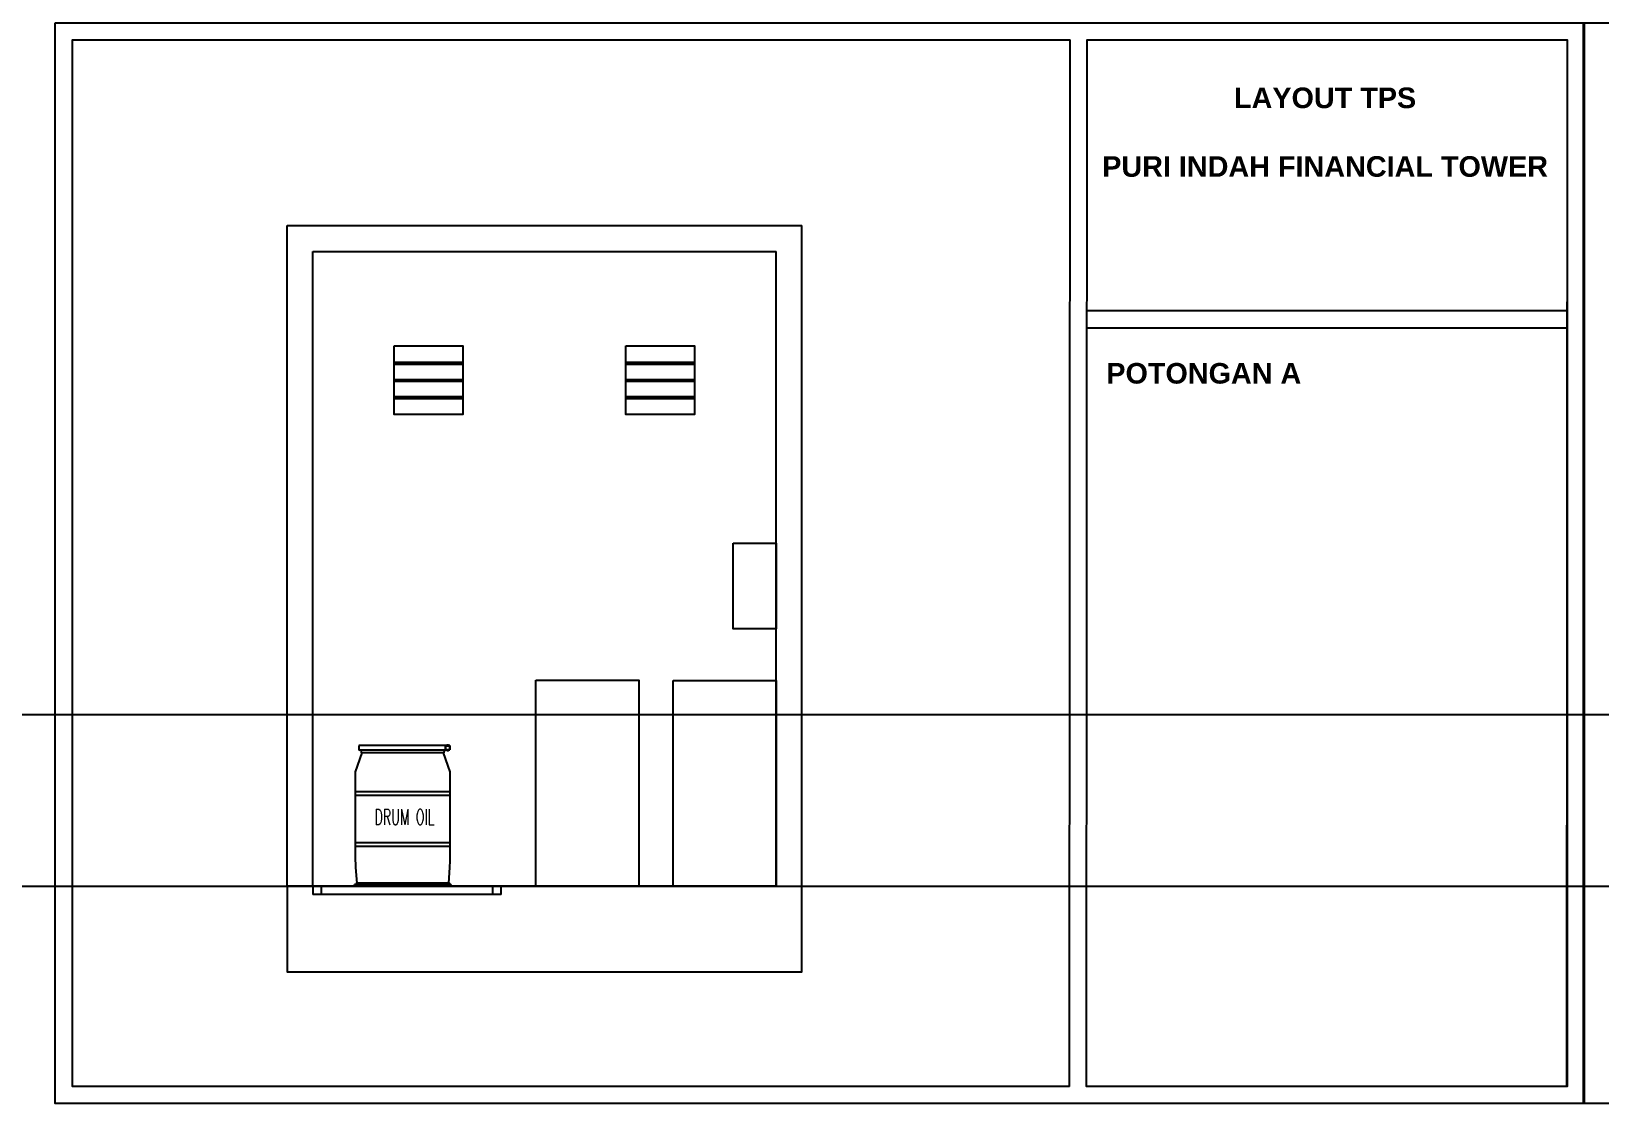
# Model space of a CAD drawing. Header units: millimetres. Extents: x -152054 to 94068, y -14280 to 90567.
# Drawn here: x 10998 to 20138, y 11151 to 17401 of the extents above; entities that cross this region are included whole.
import ezdxf

# ---------------------------------------------------------------- set-up
doc = ezdxf.new("R2010")
doc.units = ezdxf.units.MM
doc.layers.add('C NOTASI', color=3, linetype='Continuous', lineweight=5)
doc.layers.add('inst ME', color=7, linetype='Continuous', lineweight=13)
doc.layers.add('Edges', color=7, linetype='Continuous')
doc.styles.add('300', font='rs.shx', dxfattribs={"width": 0.6, "height": 100})
doc.styles.get("Standard").update_dxf_attribs({"font": 'arial.ttf'})

# ---------------------------------------------------------------- blocks, each defined once
blk = doc.blocks.new('plastic water drum fr')
at = {"layer": 'Edges'}
for p, q in [((-11.76, 17.52), (-11.77, 17.52)), ((-11.77, 17.52), (-11.77, 17.51)), ((-11.77, 17.52), (-11.69, 17.52)), ((-11.77, 17.51), (-11.77, 17.5)), ((-11.77, 17.51), (-11.69, 17.51)), ((-11.77, 17.5), (-11.77, 16.49)), ((-11.77, 17.5), (-11.69, 17.5)), ((-11.77, 16.49), (-11.77, 16.49)), ((-11.77, 16.48), (-11.77, 16.49)), ((-11.69, 16.49), (-11.77, 16.49)), ((-11.69, 16.49), (-11.77, 16.49)), ((-11.76, 16.48), (-11.77, 16.48)), ((-11.69, 16.48), (-11.77, 16.48)), ((-11.75, 17.53), (-11.76, 17.53)), ((-11.76, 17.53), (-11.76, 17.52)), ((-11.76, 17.53), (-11.68, 17.53)), ((-11.76, 17.52), (-11.69, 17.52)), ((-11.76, 16.47), (-11.76, 16.48)), ((-11.69, 16.48), (-11.76, 16.48)), ((-11.75, 16.47), (-11.76, 16.47)), ((-11.68, 16.47), (-11.76, 16.47)), ((-11.75, 17.53), (-11.75, 17.53)), ((-11.75, 17.53), (-11.75, 17.53)), ((-11.75, 17.53), (-11.74, 17.53)), ((-11.75, 16.47), (-11.75, 16.47)), ((-11.75, 16.47), (-11.75, 16.47)), ((-11.75, 16.47), (-11.74, 16.47)), ((-11.72, 17.53), (-11.74, 17.53)), ((-11.74, 17.53), (-11.74, 17.53)), ((-11.74, 16.47), (-11.72, 16.47)), ((-11.72, 17.53), (-11.72, 17.53)), ((-11.72, 17.53), (-11.71, 17.53)), ((-11.72, 16.47), (-11.72, 16.47)), ((-11.68, 16.47), (-11.72, 16.47)), ((-11.71, 17.53), (-11.7, 17.53)), ((-11.7, 17.53), (-11.68, 17.53)), ((-11.68, 17.53), (-11.69, 17.52)), ((-11.69, 17.52), (-11.69, 17.51)), ((-11.69, 17.52), (-11.69, 17.52)), ((-11.69, 17.52), (-10.71, 17.52)), ((-11.69, 17.52), (-10.71, 17.52)), ((-11.69, 17.51), (-11.69, 17.5)), ((-11.69, 17.51), (-10.71, 17.51)), ((-11.69, 17.5), (-11.69, 16.49)), ((-10.71, 17.5), (-11.69, 17.5)), ((-11.69, 16.49), (-11.69, 16.49)), ((-11.69, 16.48), (-11.69, 16.49)), ((-10.71, 16.49), (-11.69, 16.49)), ((-10.71, 16.49), (-11.69, 16.49)), ((-11.69, 16.48), (-11.69, 16.48)), ((-11.68, 16.47), (-11.69, 16.48)), ((-10.71, 16.48), (-11.69, 16.48)), ((-10.71, 16.48), (-11.69, 16.48)), ((-11.68, 17.53), (-11.68, 17.53)), ((-11.68, 17.53), (-11.67, 17.53)), ((-11.68, 17.53), (-10.71, 17.53)), ((-11.68, 16.47), (-11.68, 16.47)), ((-11.67, 16.47), (-11.68, 16.47)), ((-10.71, 16.47), (-11.68, 16.47)), ((-11.67, 17.53), (-11.67, 17.53)), ((-11.67, 17.53), (-11.67, 17.53)), ((-11.67, 17.53), (-11.67, 17.53)), ((-11.67, 17.53), (-11.67, 17.53)), ((-11.65, 17.53), (-11.67, 17.53)), ((-11.67, 16.47), (-11.67, 16.47)), ((-11.67, 16.47), (-11.67, 16.47)), ((-11.67, 16.47), (-11.67, 16.47)), ((-11.67, 16.47), (-11.53, 16.47)), ((-11.65, 17.53), (-11.54, 17.53)), ((-11.54, 17.55), (-11.53, 17.56)), ((-11.54, 17.53), (-11.54, 17.55)), ((-11.51, 17.53), (-11.54, 17.53)), ((-11.53, 17.6), (-11.52, 17.61)), ((-11.53, 17.59), (-11.53, 17.6)), ((-11.53, 17.58), (-11.53, 17.59)), ((-11.53, 17.56), (-11.53, 17.58)), ((-11.53, 16.45), (-11.53, 16.47)), ((-11.51, 16.47), (-11.53, 16.47)), ((-11.53, 16.43), (-11.53, 16.45)), ((-11.53, 16.42), (-11.53, 16.43)), ((-11.52, 16.4), (-11.53, 16.42)), ((-11.52, 17.63), (-11.51, 17.64)), ((-11.52, 17.61), (-11.52, 17.63)), ((-11.52, 16.39), (-11.52, 16.4)), ((-11.52, 16.39), (-11.51, 16.36)), ((-11.51, 17.65), (-11.5, 17.66)), ((-11.51, 17.64), (-11.51, 17.65)), ((-11.51, 17.53), (-11.51, 17.53)), ((-11.51, 17.53), (-11.41, 17.53)), ((-11.51, 16.47), (-11.41, 16.47)), ((-11.51, 16.47), (-11.51, 16.47)), ((-11.51, 16.35), (-11.51, 16.36)), ((-11.5, 16.34), (-11.51, 16.35)), ((-11.5, 17.66), (-11.48, 17.68)), ((-11.49, 16.33), (-11.5, 16.34)), ((-11.49, 16.32), (-11.49, 16.33)), ((-11.49, 16.32), (-11.46, 16.31)), ((-11.47, 17.68), (-11.48, 17.68)), ((-11.47, 17.68), (-11.44, 17.68)), ((-11.46, 16.31), (-11.46, 16.3)), ((-11.46, 16.3), (-11.43, 16.3)), ((-11.44, 17.68), (-11.07, 17.68)), ((-11.08, 16.3), (-11.43, 16.3)), ((-11.41, 17.57), (-11.41, 17.58)), ((-11.41, 17.58), (-11.41, 17.58)), ((-11.41, 17.56), (-11.41, 17.57)), ((-11.41, 17.55), (-11.41, 17.56)), ((-11.41, 17.55), (-11.41, 17.55)), ((-11.4, 17.55), (-11.41, 17.55)), ((-11.41, 17.55), (-11.41, 17.55)), ((-11.41, 17.55), (-11.4, 17.55)), ((-11.41, 17.54), (-11.41, 17.55)), ((-11.41, 17.55), (-11.41, 17.55)), ((-11.41, 17.53), (-11.41, 17.54)), ((-11.41, 17.54), (-11.41, 17.54)), ((-11.17, 17.54), (-11.41, 17.54)), ((-11.41, 17.53), (-11.36, 17.53)), ((-11.41, 16.46), (-11.41, 16.47)), ((-11.38, 16.47), (-11.41, 16.47)), ((-11.41, 16.46), (-11.41, 16.46)), ((-11.41, 16.45), (-11.41, 16.46)), ((-11.17, 16.46), (-11.41, 16.46)), ((-11.4, 16.45), (-11.41, 16.45)), ((-11.41, 16.44), (-11.41, 16.45)), ((-11.41, 16.45), (-11.41, 16.45)), ((-11.13, 16.44), (-11.41, 16.44)), ((-11.41, 16.43), (-11.41, 16.44)), ((-11.4, 16.42), (-11.41, 16.43)), ((-11.4, 17.55), (-11.4, 17.55)), ((-11.4, 17.55), (-11.22, 17.55)), ((-11.39, 16.45), (-11.4, 16.45)), ((-11.4, 16.42), (-11.4, 16.42)), ((-11.4, 16.42), (-11.4, 16.42)), ((-11.4, 16.42), (-11.4, 16.42)), ((-11.4, 16.41), (-11.4, 16.42)), ((-11.38, 16.44), (-11.39, 16.45)), ((-11.38, 16.47), (-11.36, 16.47)), ((-11.38, 16.47), (-11.38, 16.47)), ((-11.36, 16.44), (-11.38, 16.44)), ((-11.33, 17.53), (-11.36, 17.53)), ((-11.33, 16.47), (-11.36, 16.47)), ((-11.35, 16.44), (-11.36, 16.44)), ((-11.34, 16.44), (-11.35, 16.44)), ((-11.33, 16.44), (-11.34, 16.44)), ((-11.33, 17.53), (-11.33, 17.53)), ((-11.33, 17.53), (-11.17, 17.53)), ((-11.33, 16.47), (-11.31, 16.47)), ((-11.33, 16.47), (-11.33, 16.47)), ((-11.32, 16.44), (-11.33, 16.44)), ((-11.31, 16.44), (-11.32, 16.44)), ((-11.31, 16.47), (-11.31, 16.47)), ((-11.31, 16.47), (-11.25, 16.47)), ((-11.31, 16.44), (-11.3, 16.44)), ((-11.31, 16.44), (-11.31, 16.44)), ((-11.3, 16.44), (-11.3, 16.44)), ((-11.3, 16.44), (-11.3, 16.44)), ((-11.3, 16.44), (-11.29, 16.44)), ((-11.3, 16.44), (-11.3, 16.44)), ((-11.29, 16.44), (-11.27, 16.44)), ((-11.27, 16.44), (-11.26, 16.44)), ((-11.26, 16.44), (-11.25, 16.44)), ((-11.25, 16.47), (-11.24, 16.47)), ((-11.25, 16.44), (-11.24, 16.44)), ((-11.24, 16.47), (-11.23, 16.47)), ((-11.24, 16.47), (-11.24, 16.47)), ((-11.24, 16.44), (-11.23, 16.45)), ((-11.23, 16.47), (-11.19, 16.47)), ((-11.23, 16.45), (-11.22, 16.45)), ((-11.22, 17.55), (-11.21, 17.55)), ((-11.22, 17.55), (-11.22, 17.55)), ((-11.22, 17.55), (-11.12, 17.55)), ((-11.22, 16.45), (-11.21, 16.45)), ((-11.21, 17.55), (-11.2, 17.54)), ((-11.21, 16.45), (-11.2, 16.45)), ((-11.2, 17.54), (-11.19, 17.54)), ((-11.2, 16.45), (-11.19, 16.46)), ((-11.19, 17.54), (-11.17, 17.54)), ((-11.19, 16.47), (-11.17, 16.47)), ((-11.19, 16.46), (-11.17, 16.46)), ((-11.17, 17.53), (-11.17, 17.54)), ((-11.16, 17.53), (-11.17, 17.53)), ((-11.17, 16.47), (-11.17, 16.46)), ((-11.14, 16.47), (-11.17, 16.47)), ((-11.14, 17.53), (-11.16, 17.53)), ((-11.14, 17.53), (-11.13, 17.53)), ((-11.13, 16.47), (-11.14, 16.47)), ((-11.12, 17.53), (-11.13, 17.53)), ((-11.13, 16.47), (-11.12, 16.47)), ((-11.12, 16.45), (-11.13, 16.44)), ((-11.11, 16.44), (-11.13, 16.44)), ((-11.12, 17.55), (-11.12, 17.55)), ((-11.12, 17.55), (-11.12, 17.54)), ((-11.12, 17.55), (-11.1, 17.55)), ((-11.12, 17.54), (-11.12, 17.53)), ((-11.12, 17.53), (-11.12, 17.53)), ((-11.11, 17.53), (-11.12, 17.53)), ((-11.12, 16.47), (-11.12, 16.46)), ((-11.12, 16.47), (-11.12, 16.47)), ((-11.02, 16.47), (-11.12, 16.47)), ((-11.12, 16.46), (-11.12, 16.45)), ((-11.1, 17.53), (-11.11, 17.53)), ((-11.11, 17.53), (-11.11, 17.53)), ((-11.1, 17.53), (-11.11, 17.53)), ((-11.11, 16.44), (-11.11, 16.44)), ((-11.11, 16.44), (-11.11, 16.44)), ((-11.1, 17.55), (-11.09, 17.55)), ((-11.04, 17.53), (-11.1, 17.53)), ((-11.08, 16.3), (-11.05, 16.32)), ((-11.08, 16.3), (-11.08, 16.3)), ((-11.07, 17.68), (-11.06, 17.68)), ((-11.06, 17.68), (-11.03, 17.66)), ((-11.04, 16.33), (-11.05, 16.32)), ((-11.03, 17.53), (-11.04, 17.53)), ((-11.03, 17.53), (-11.04, 17.53)), ((-11.03, 16.34), (-11.04, 16.33)), ((-11.04, 16.33), (-11.04, 16.33)), ((-11.03, 17.66), (-11.03, 17.66)), ((-11.03, 17.66), (-11.02, 17.65)), ((-11.03, 17.53), (-11.03, 17.53)), ((-10.99, 17.53), (-11.03, 17.53)), ((-11.03, 16.34), (-11.02, 16.37)), ((-11.02, 17.65), (-11.01, 17.62)), ((-11.02, 16.47), (-11.02, 16.47)), ((-11.02, 16.47), (-10.98, 16.47)), ((-11.02, 16.47), (-11, 16.45)), ((-11.01, 16.38), (-11.02, 16.37)), ((-11.01, 17.62), (-11.01, 17.62)), ((-11.01, 17.62), (-11.01, 17.61)), ((-11.01, 17.61), (-11, 17.6)), ((-11, 16.41), (-11.01, 16.4)), ((-11.01, 16.4), (-11.01, 16.38)), ((-11, 17.6), (-11, 17.59)), ((-11, 17.59), (-11, 17.58)), ((-11, 17.58), (-11, 17.56)), ((-11, 17.56), (-11, 17.55)), ((-11, 17.55), (-10.99, 17.54)), ((-11, 16.45), (-11, 16.45)), ((-11, 16.45), (-11, 16.43)), ((-11, 16.45), (-10.88, 16.39)), ((-11, 16.43), (-11, 16.41)), ((-10.99, 17.54), (-10.99, 17.53)), ((-10.95, 17.53), (-10.99, 17.53)), ((-10.98, 16.47), (-10.92, 16.47)), ((-10.88, 17.57), (-10.95, 17.53)), ((-10.92, 17.53), (-10.95, 17.53)), ((-10.92, 17.53), (-10.92, 17.53)), ((-10.92, 17.53), (-10.91, 17.53)), ((-10.92, 16.47), (-10.91, 16.47)), ((-10.92, 16.47), (-10.92, 16.47)), ((-10.89, 17.53), (-10.91, 17.53)), ((-10.91, 16.47), (-10.9, 16.47)), ((-10.9, 16.47), (-10.89, 16.47)), ((-10.88, 17.53), (-10.89, 17.53)), ((-10.87, 16.47), (-10.89, 16.47)), ((-10.88, 17.57), (10.88, 17.57)), ((-10.88, 17.53), (-10.87, 17.53)), ((-10.44, 16.39), (-10.88, 16.39)), ((-10.85, 17.53), (-10.87, 17.53)), ((-10.87, 16.47), (-10.85, 16.47)), ((-10.87, 16.47), (-10.87, 16.47)), ((-10.85, 17.53), (-10.83, 17.53)), ((-10.85, 17.53), (-10.85, 17.53)), ((-10.85, 16.47), (-10.85, 16.47)), ((-10.85, 16.47), (-10.84, 16.47)), ((-10.84, 16.47), (-10.83, 16.47)), ((-10.83, 17.53), (-10.81, 17.53)), ((-10.83, 17.53), (-10.83, 17.53)), ((-10.81, 16.47), (-10.83, 16.47)), ((-10.8, 17.53), (-10.81, 17.53)), ((-10.81, 16.47), (-10.8, 16.47)), ((-10.81, 16.47), (-10.81, 16.47)), ((-10.79, 17.53), (-10.8, 17.53)), ((-10.8, 16.47), (-10.79, 16.47)), ((-10.79, 17.53), (-10.78, 17.53)), ((-10.79, 16.47), (-10.78, 16.47)), ((-10.77, 17.53), (-10.78, 17.53)), ((-10.76, 16.47), (-10.78, 16.47)), ((-10.76, 17.53), (-10.77, 17.53)), ((-10.74, 17.53), (-10.76, 17.53)), ((-10.76, 16.47), (-10.74, 16.47)), ((-10.76, 16.47), (-10.76, 16.47)), ((-10.72, 17.53), (-10.74, 17.53)), ((-10.74, 17.53), (-10.74, 17.53)), ((-10.74, 16.47), (-10.72, 16.47)), ((-10.74, 16.47), (-10.74, 16.47)), ((-10.71, 17.53), (-10.72, 17.53)), ((-10.71, 16.47), (-10.72, 16.47)), ((-10.71, 17.53), (-10.71, 17.53)), ((-10.71, 17.53), (-10.69, 17.53)), ((-10.7, 17.53), (-10.71, 17.53)), ((-10.71, 17.53), (-10.71, 17.52)), ((-10.71, 17.52), (-10.69, 17.52)), ((-10.71, 17.52), (-10.71, 17.51)), ((-10.71, 17.52), (-10.69, 17.52)), ((-10.71, 17.52), (-10.71, 17.52)), ((-10.71, 17.51), (-10.71, 17.5)), ((-10.71, 17.51), (-10.69, 17.51)), ((-10.71, 17.5), (-10.69, 17.5)), ((-10.71, 17.5), (-10.71, 16.49)), ((-10.71, 16.49), (-10.69, 16.49)), ((-10.71, 16.49), (-10.71, 16.49)), ((-10.71, 16.48), (-10.71, 16.49)), ((-10.71, 16.49), (-10.69, 16.49)), ((-10.71, 16.48), (-10.69, 16.48)), ((-10.71, 16.48), (-10.69, 16.48)), ((-10.71, 16.48), (-10.71, 16.48)), ((-10.71, 16.47), (-10.71, 16.48)), ((-10.71, 16.47), (-10.69, 16.47)), ((-10.71, 16.47), (-10.71, 16.47)), ((-10.7, 16.47), (-10.71, 16.47)), ((-10.69, 17.53), (-10.7, 17.53)), ((-10.69, 16.47), (-10.7, 16.47)), ((-10.69, 17.53), (-10.69, 17.52)), ((-10.69, 17.53), (-10.67, 17.53)), ((-10.69, 17.53), (-10.69, 17.53)), ((-10.68, 17.53), (-10.69, 17.53)), ((-10.69, 17.52), (-10.69, 17.51)), ((-10.69, 17.52), (-10.69, 17.52)), ((-10.69, 17.52), (-10.67, 17.52)), ((-10.69, 17.52), (-10.67, 17.52)), ((-10.69, 17.51), (-10.69, 17.5)), ((-10.69, 17.51), (-10.67, 17.51)), ((-10.67, 17.5), (-10.69, 17.5)), ((-10.69, 17.5), (-10.69, 16.49)), ((-10.67, 16.49), (-10.69, 16.49)), ((-10.69, 16.49), (-10.69, 16.49)), ((-10.69, 16.48), (-10.69, 16.49)), ((-10.69, 16.49), (-10.67, 16.49)), ((-10.69, 16.48), (-10.69, 16.48)), ((-10.69, 16.47), (-10.69, 16.48)), ((-10.69, 16.48), (-10.67, 16.48)), ((-10.69, 16.48), (-10.67, 16.48)), ((-10.69, 16.47), (-10.67, 16.47)), ((-10.69, 16.47), (-10.69, 16.47)), ((-10.69, 16.47), (-10.68, 16.47)), ((-10.69, 16.47), (-10.69, 16.47)), ((-10.68, 17.53), (-10.66, 17.53)), ((-10.68, 17.53), (-10.68, 17.53)), ((-10.68, 16.47), (-10.67, 16.47)), ((-10.68, 16.47), (-10.68, 16.47)), ((-10.67, 17.53), (-10.66, 17.53)), ((-10.67, 17.52), (-10.67, 17.53)), ((-10.67, 17.52), (-10.65, 17.52)), ((-10.67, 17.51), (-10.67, 17.52)), ((-10.67, 17.52), (-10.66, 17.52)), ((-10.67, 17.52), (-10.67, 17.52)), ((-10.67, 17.51), (-10.67, 17.5)), ((-10.67, 17.51), (-10.65, 17.51)), ((-10.65, 17.5), (-10.67, 17.5)), ((-10.67, 17.5), (-10.67, 16.49)), ((-10.65, 16.49), (-10.67, 16.49)), ((-10.67, 16.49), (-10.67, 16.49)), ((-10.67, 16.49), (-10.65, 16.49)), ((-10.67, 16.49), (-10.67, 16.48)), ((-10.67, 16.48), (-10.65, 16.48)), ((-10.67, 16.48), (-10.66, 16.48)), ((-10.67, 16.48), (-10.67, 16.48)), ((-10.67, 16.48), (-10.67, 16.47)), ((-10.67, 16.47), (-10.66, 16.47)), ((-10.67, 16.47), (-10.66, 16.47)), ((-10.66, 17.52), (-10.66, 17.53)), ((-10.66, 17.53), (-10.64, 17.53)), ((-10.65, 17.53), (-10.66, 17.53)), ((-10.66, 17.53), (-10.66, 17.53)), ((-10.66, 17.52), (-10.64, 17.52)), ((-10.65, 17.52), (-10.66, 17.52)), ((-10.65, 16.48), (-10.66, 16.48)), ((-10.66, 16.48), (-10.66, 16.47)), ((-10.66, 16.48), (-10.64, 16.48)), ((-10.66, 16.47), (-10.64, 16.47)), ((-10.66, 16.47), (-10.65, 16.47)), ((-10.66, 16.47), (-10.66, 16.47)), ((-10.66, 16.47), (-10.65, 16.47)), ((-10.65, 17.53), (-10.65, 17.53)), ((-10.64, 17.53), (-10.65, 17.53)), ((-10.65, 17.52), (-10.64, 17.52)), ((-10.65, 17.51), (-10.65, 17.52)), ((-10.65, 17.51), (-10.65, 17.5)), ((-10.65, 17.51), (-10.64, 17.51)), ((-10.65, 17.5), (-10.64, 17.5)), ((-10.65, 17.5), (-10.65, 16.49)), ((-10.65, 16.49), (-10.64, 16.49)), ((-10.65, 16.49), (-10.65, 16.49)), ((-10.65, 16.49), (-10.65, 16.48)), ((-10.65, 16.49), (-10.64, 16.49)), ((-10.65, 16.48), (-10.64, 16.48)), ((-10.65, 16.47), (-10.65, 16.47)), ((-10.65, 16.47), (-10.64, 16.47)), ((-10.64, 17.53), (-10.63, 17.53)), ((-10.64, 17.52), (-10.64, 17.53)), ((-10.63, 17.53), (-10.64, 17.53)), ((-10.64, 17.52), (-10.64, 17.52)), ((-10.64, 17.52), (-10.63, 17.52)), ((-10.64, 17.51), (-10.64, 17.52)), ((-10.64, 17.52), (-10.62, 17.52)), ((-10.64, 17.51), (-10.64, 17.5)), ((-10.64, 17.51), (-10.62, 17.51)), ((-10.64, 17.5), (-10.62, 17.5)), ((-10.64, 17.5), (-10.64, 16.49)), ((-10.62, 16.49), (-10.64, 16.49)), ((-10.64, 16.49), (-10.64, 16.49)), ((-10.64, 16.48), (-10.64, 16.49)), ((-10.64, 16.49), (-10.62, 16.49)), ((-10.64, 16.48), (-10.64, 16.48)), ((-10.64, 16.47), (-10.64, 16.48)), ((-10.64, 16.48), (-10.63, 16.48)), ((-10.64, 16.48), (-10.62, 16.48)), ((-10.64, 16.47), (-10.63, 16.47)), ((-10.64, 16.47), (-10.64, 16.47)), ((-10.64, 16.47), (-10.63, 16.47)), ((-10.64, 16.47), (-10.62, 16.47)), ((-10.63, 17.53), (-10.62, 17.53)), ((-10.63, 17.53), (-10.63, 17.52)), ((-10.62, 17.53), (-10.63, 17.53)), ((-10.63, 17.52), (-10.61, 17.52)), ((-10.63, 17.52), (-10.62, 17.52)), ((-10.62, 16.48), (-10.63, 16.48)), ((-10.63, 16.48), (-10.63, 16.47)), ((-10.63, 16.48), (-10.61, 16.48)), ((-10.63, 16.47), (-10.62, 16.47)), ((-10.63, 16.47), (-10.62, 16.47)), ((-10.61, 17.52), (-10.62, 17.53)), ((-10.62, 17.53), (-10.61, 17.53)), ((-10.61, 17.53), (-10.62, 17.53)), ((-10.62, 17.53), (-10.62, 17.53)), ((-10.62, 17.52), (-10.61, 17.52)), ((-10.62, 17.52), (-10.62, 17.51)), ((-10.62, 17.51), (-10.62, 17.5)), ((-10.62, 17.51), (-10.61, 17.51)), ((-10.61, 17.5), (-10.62, 17.5)), ((-10.62, 17.5), (-10.62, 16.49)), ((-10.61, 16.49), (-10.62, 16.49)), ((-10.62, 16.49), (-10.62, 16.49)), ((-10.62, 16.49), (-10.62, 16.48)), ((-10.62, 16.49), (-10.61, 16.49)), ((-10.61, 16.48), (-10.62, 16.47)), ((-10.62, 16.48), (-10.61, 16.48)), ((-10.62, 16.47), (-10.61, 16.47)), ((-10.61, 16.47), (-10.62, 16.47)), ((-10.62, 16.47), (-10.62, 16.47)), ((-10.62, 16.47), (-10.62, 16.47)), ((-10.61, 17.53), (-10.6, 17.53)), ((-10.6, 17.52), (-10.61, 17.53)), ((-10.6, 17.53), (-10.61, 17.53)), ((-10.61, 17.53), (-10.61, 17.53)), ((-10.61, 17.53), (-10.61, 17.53)), ((-10.61, 17.52), (-10.6, 17.52)), ((-10.61, 17.52), (-10.61, 17.52)), ((-10.61, 17.52), (-10.6, 17.52)), ((-10.61, 17.51), (-10.61, 17.52)), ((-10.61, 17.51), (-10.61, 17.5)), ((-10.61, 17.51), (-10.6, 17.51)), ((-10.61, 17.5), (-10.6, 17.5)), ((-10.61, 17.5), (-10.61, 16.49)), ((-10.61, 16.49), (-10.6, 16.49)), ((-10.61, 16.49), (-10.61, 16.49)), ((-10.61, 16.49), (-10.6, 16.49)), ((-10.61, 16.49), (-10.61, 16.48)), ((-10.61, 16.48), (-10.6, 16.48)), ((-10.61, 16.48), (-10.6, 16.48)), ((-10.61, 16.48), (-10.61, 16.48)), ((-10.61, 16.47), (-10.6, 16.48)), ((-10.6, 16.47), (-10.61, 16.47)), ((-10.61, 16.47), (-10.6, 16.47)), ((-10.61, 16.47), (-10.61, 16.47)), ((-10.61, 16.47), (-10.61, 16.47)), ((-10.6, 17.53), (-10.59, 17.52)), ((-10.6, 17.53), (-10.6, 17.53)), ((-10.6, 17.53), (-10.59, 17.53)), ((-10.59, 17.53), (-10.6, 17.53)), ((-10.6, 17.53), (-10.6, 17.53)), ((-10.6, 17.52), (-10.6, 17.52)), ((-10.6, 17.52), (-10.59, 17.52)), ((-10.6, 17.52), (-10.59, 17.52)), ((-10.6, 17.51), (-10.6, 17.52)), ((-10.6, 17.51), (-10.6, 17.5)), ((-10.6, 17.51), (-10.59, 17.51)), ((-10.6, 17.5), (-10.59, 17.5)), ((-10.6, 17.5), (-10.6, 16.49)), ((-10.59, 16.49), (-10.6, 16.49)), ((-10.6, 16.49), (-10.6, 16.49)), ((-10.6, 16.48), (-10.6, 16.49)), ((-10.6, 16.49), (-10.59, 16.49)), ((-10.6, 16.48), (-10.6, 16.48)), ((-10.6, 16.48), (-10.59, 16.48)), ((-10.6, 16.48), (-10.59, 16.48)), ((-10.59, 16.48), (-10.6, 16.47)), ((-10.59, 16.47), (-10.6, 16.47)), ((-10.6, 16.47), (-10.59, 16.47)), ((-10.6, 16.47), (-10.6, 16.47)), ((-10.6, 16.47), (-10.6, 16.47)), ((-10.59, 17.52), (-10.59, 17.53)), ((-10.59, 17.52), (-10.59, 17.52)), ((-10.59, 17.52), (-10.59, 17.52)), ((-10.59, 17.52), (-10.58, 17.52)), ((-10.58, 17.52), (-10.59, 17.52)), ((-10.59, 17.52), (-10.59, 17.51)), ((-10.59, 17.51), (-10.59, 17.5)), ((-10.59, 17.51), (-10.58, 17.51)), ((-10.58, 17.5), (-10.59, 17.5)), ((-10.59, 17.5), (-10.59, 16.49)), ((-10.58, 16.49), (-10.59, 16.49)), ((-10.59, 16.49), (-10.59, 16.49)), ((-10.59, 16.49), (-10.59, 16.48)), ((-10.59, 16.49), (-10.58, 16.49)), ((-10.58, 16.48), (-10.59, 16.48)), ((-10.59, 16.48), (-10.59, 16.47)), ((-10.59, 16.48), (-10.59, 16.48)), ((-10.59, 16.48), (-10.59, 16.48)), ((-10.59, 16.48), (-10.58, 16.48)), ((-10.58, 17.51), (-10.58, 17.52)), ((-10.58, 17.51), (-10.58, 17.5)), ((-10.58, 17.5), (-10.58, 16.49)), ((-10.58, 16.49), (-10.58, 16.49)), ((-10.58, 16.49), (-10.58, 16.48)), ((-10.35, 15.91), (-10.44, 16.39)), ((-10.44, 16.39), (10.44, 16.39)), ((-10.35, 15.71), (-10.35, 15.91)), ((10.35, 15.91), (10.44, 16.39)), ((10.35, 15.71), (10.35, 15.91)), ((10.44, 16.39), (10.88, 16.39)), ((10.88, 17.57), (11.02, 17.49)), ((11.02, 16.47), (10.88, 16.39)), ((11.02, 17.49), (11.02, 16.47)), ((-11.82, 10.97), (-10.21, 15.71)), ((-10.35, 15.71), (-10.21, 15.71)), ((-10.21, 15.71), (10.21, 15.71)), ((10.21, 15.71), (10.35, 15.71)), ((11.82, 10.97), (10.21, 15.71)), ((-11.82, 5.94), (-11.82, 10.97)), ((11.82, 5.94), (11.82, 10.97)), ((-11.87, 5.02), (-11.87, 5.94)), ((-11.82, 5.94), (-11.87, 5.94)), ((-11.87, 5.02), (-11.82, 5.02)), ((-11.82, 5.94), (11.82, 5.94)), ((-11.82, -6.85), (-11.82, 5.02)), ((-11.82, 5.02), (11.82, 5.02)), ((11.87, 5.94), (11.82, 5.94)), ((11.82, 5.02), (11.87, 5.02)), ((11.82, -6.85), (11.82, 5.02)), ((11.87, 5.02), (11.87, 5.94)), ((-11.87, -7.77), (-11.87, -6.85)), ((-11.82, -6.85), (-11.87, -6.85)), ((-11.87, -7.77), (-11.82, -7.77)), ((-11.82, -6.85), (11.82, -6.85)), ((-11.82, -11.35), (-11.82, -7.77)), ((-11.82, -7.77), (11.82, -7.77)), ((11.87, -6.85), (11.82, -6.85)), ((11.82, -7.77), (11.87, -7.77)), ((11.82, -11.35), (11.82, -7.77)), ((11.87, -7.77), (11.87, -6.85)), ((-11.81, -11.9), (-11.82, -11.35)), ((11.81, -11.9), (11.82, -11.35)), ((-11.78, -12.44), (-11.81, -11.9)), ((-11.74, -12.98), (-11.78, -12.44)), ((-11.48, -16.92), (-11.74, -12.98)), ((11.48, -16.92), (11.74, -12.98)), ((11.74, -12.98), (11.78, -12.44)), ((11.78, -12.44), (11.81, -11.9)), ((-12.08, -17.68), (-12.08, -17.28)), ((-11.88, -17.28), (-12.08, -17.28)), ((-12.08, -17.68), (12.08, -17.68)), ((-11.88, -17.28), (-11.78, -16.92)), ((-11.88, -17.28), (11.88, -17.28)), ((-11.48, -16.92), (-11.78, -16.92)), ((-11.48, -16.92), (11.48, -16.92)), ((11.78, -16.92), (11.48, -16.92)), ((11.88, -17.28), (11.78, -16.92)), ((12.08, -17.28), (11.88, -17.28)), ((12.08, -17.68), (12.08, -17.28))]:
    blk.add_line(p, q, dxfattribs=at)

msp = doc.modelspace()

# ---------------------------------------------------------------- linework, layer by layer
for points in [[(11137.7, 17451), (20047.7, 17451), (20047.7, 11151), (11137.7, 11151), (11137.7, 17451)], [(17051.5, 17451), (20047.7, 17451), (20043.5, 11151), (17047.2, 11151)], [(20043.5, 17451), (28953.5, 17451), (28953.5, 11151), (20043.5, 11151), (20043.5, 17451)], [(17047.3, 11251), (11237.7, 11251), (11237.7, 17351), (17051.4, 17351)], [(17047.3, 11251), (17051.4, 17351)], [(17151.4, 17351), (19947.7, 17351), (19947.7, 11251), (17147.3, 11251)], [(12488.3, 12418.6), (12488.3, 16268.6)], [(12488.3, 16268.6), (15488.3, 16268.6)], [(15488.3, 12418.6), (15488.3, 16268.6)], [(12638.3, 12418.6), (12638.3, 16118.6)], [(12638.3, 16118.6), (15338.3, 16118.6)], [(15338.3, 12418.6), (15338.3, 16118.6)], [(17150.3, 15773.2), (19947.7, 15773.2)], [(17150.3, 15673.2), (19947.7, 15673.2)], [(13113.3, 15568.6), (13513.3, 15568.6), (13513.3, 15168.6), (13113.3, 15168.6), (13113.3, 15568.6)], [(14463.3, 15568.6), (14863.3, 15568.6), (14863.3, 15168.6), (14463.3, 15168.6), (14463.3, 15568.6)], [(13113.3, 15471.9), (13513.3, 15471.9)], [(13113.3, 15461.9), (13513.3, 15461.9)], [(14463.3, 15471.9), (14863.3, 15471.9)], [(14463.3, 15461.9), (14863.3, 15461.9)], [(13113.3, 15371.9), (13513.3, 15371.9)], [(13113.3, 15361.9), (13513.3, 15361.9)], [(14463.3, 15371.9), (14863.3, 15371.9)], [(14463.3, 15361.9), (14863.3, 15361.9)], [(13113.3, 15271.9), (13513.3, 15271.9)], [(14463.3, 15271.9), (14863.3, 15271.9)], [(13113.3, 15261.9), (13513.3, 15261.9)], [(14463.3, 15261.9), (14863.3, 15261.9)], [(15088.5, 14418.6), (15338.5, 14418.6), (15338.5, 13918.6), (15088.5, 13918.6), (15088.5, 14418.6)], [(7138.6, 13418.6), (27955.8, 13418.6)], [(9702.7, 12418.6), (30519.9, 12418.6)], [(12488.3, 12418.6), (12638.3, 12418.6)], [(12638.3, 12418.6), (12488.3, 12418.6)], [(12488.3, 12418.6), (12488.3, 11918.6), (15488.3, 11918.6), (15488.3, 12418.6)], [(12638.3, 12418.6), (13688.3, 12418.6)], [(13688.3, 12418.6), (12638.3, 12418.6)], [(12638.3, 12418.6), (12638.3, 12370.4)], [(13736.5, 12370.4), (12638.3, 12370.4)], [(12688.3, 12370.4), (12688.3, 12418.6)], [(13688.3, 12418.6), (15488.3, 12418.6)], [(13688.3, 12370.4), (13688.3, 12418.6)], [(15238.5, 12418.6), (13688.3, 12418.6)], [(13736.5, 12370.4), (13736.5, 12418.6)]]:
    msp.add_lwpolyline(points)
for points in [[(19943.6, 11251), (17147.3, 11251), (17151.4, 17351), (19947.7, 17351)], [(13938.5, 13618.6), (14538.4, 13618.6), (14538.4, 12418.9), (13938.5, 12418.9)], [(14738.3, 13618.2), (15338.2, 13618.2), (15338.2, 12418.6), (14738.3, 12418.6)]]:
    msp.add_lwpolyline(points, close=True)

# ---------------------------------------------------------------- block references
at = {"xscale": -23.26887207522599, "yscale": 23.26887207522599, "zscale": 23.26887207522599}
msp.add_blockref('plastic water drum fr', (13163.3, 12830), dxfattribs=at)

# ---------------------------------------------------------------- texts
at = {"layer": 'C NOTASI', "color": 3, "insert": (13172.8, 12821.8), "char_height": 90, "width": 569.052, "attachment_point": 5, "style": '300'}
msp.add_mtext('\\A1;DRUM OIL', dxfattribs=at)
at = {"layer": 'inst ME', "color": 3, "insert": (18537.7, 16812.7), "char_height": 120, "attachment_point": 5}
msp.add_mtext('\\A1;{\\fArial|b1|i0|c0|p34;\\C256;LAYOUT TPS\\P\\PPURI INDAH FINANCIAL TOWER}', dxfattribs=at)
at = {"layer": 'inst ME', "color": 3, "insert": (18082, 15407.2), "char_height": 120, "width": 1638.473, "attachment_point": 5}
msp.add_mtext('\\A1;\\pxql;{\\fArial|b1|i0|c0|p34;\\C256;POTONGAN A}', dxfattribs=at)

doc.saveas('drawing.dxf')
